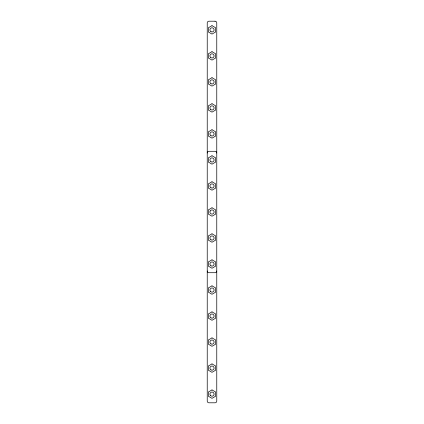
<?xml version="1.0" encoding="UTF-8"?>
<svg xmlns="http://www.w3.org/2000/svg" width="424" height="424" viewBox="0 0 424 424"><rect width="100%" height="100%" fill="white"/><g stroke="black" fill="none" stroke-linecap="round" stroke-linejoin="round"><path stroke-width="0.64" d="M207.23 153.027A1.733 1.733 0 0 1 208.963 151.288L215.037 151.288A1.733 1.733 0 0 1 216.77 153.027M207.23 270.973A1.733 1.733 0 0 0 208.963 272.712L215.037 272.712A1.733 1.733 0 0 0 216.77 270.973M210.198 210.961L210.044 211.29A2.083 2.083 0 0 0 210.044 212.71L210.405 213.336A2.083 2.083 0 0 0 213.595 213.336L213.956 212.71A2.083 2.083 0 0 0 213.956 211.29L213.595 210.664A2.083 2.083 0 0 0 210.405 210.664L210.198 210.961M212 25.668L208.359 27.772L208.359 31.975L212 34.079L215.641 31.975L215.641 27.772L212 25.668M212 51.686L208.359 53.79L208.359 57.993L212 60.097L215.641 57.993L215.641 53.79L212 51.686M212 77.703L208.359 79.807L208.359 84.01L212 86.114L215.641 84.01L215.641 79.807L212 77.703M212 103.721L208.359 105.825L208.359 110.028L212 112.132L215.641 110.028L215.641 105.825L212 103.721M212 129.739L208.359 131.843L208.359 136.051L212 138.15L215.641 136.051L215.641 131.843L212 129.739M212 155.756L208.359 157.861L208.359 162.069L212 164.168L215.641 162.069L215.641 157.861L212 155.756M212 181.774L208.359 183.878L208.359 188.086L212 190.191L215.641 188.086L215.641 183.878L212 181.774M212 207.792L208.359 209.896L208.359 214.104L212 216.208L215.641 214.104L215.641 209.896L212 207.792M212 233.809L208.359 235.914L208.359 240.122L212 242.226L215.641 240.122L215.641 235.914L212 233.809M212 259.833L208.359 261.931L208.359 266.139L212 268.244L215.641 266.139L215.641 261.931L212 259.833M212 285.85L208.359 287.949L208.359 292.157L212 294.261L215.641 292.157L215.641 287.949L212 285.85M212 311.868L208.359 313.972L208.359 318.175L212 320.279L215.641 318.175L215.641 313.972L212 311.868M212 337.886L208.359 339.99L208.359 344.193L212 346.297L215.641 344.193L215.641 339.99L212 337.886M212 363.903L208.359 366.007L208.359 370.21L212 372.314L215.641 370.21L215.641 366.007L212 363.903M212 389.921L208.359 392.025L208.359 396.228L212 398.332L215.641 396.228L215.641 392.025L212 389.921M215.037 21.2L208.963 21.2A1.733 1.733 0 0 0 207.23 22.933L207.23 401.067A1.733 1.733 0 0 0 208.963 402.8L215.037 402.8A1.733 1.733 0 0 0 216.77 401.067L216.77 22.933A1.733 1.733 0 0 0 215.037 21.2M210.961 369.914A2.083 2.083 0 0 0 214.083 368.111A2.083 2.083 0 0 0 210.961 366.304A2.083 2.083 0 0 0 210.961 369.914M210.664 395.719A2.083 2.083 0 0 0 214.051 394.49A2.083 2.083 0 0 0 211.29 392.174A2.083 2.083 0 0 0 210.664 395.719M210.961 343.896A2.083 2.083 0 0 0 214.083 342.089A2.083 2.083 0 0 0 210.961 340.286A2.083 2.083 0 0 0 210.961 343.896M210.961 317.873A2.083 2.083 0 0 0 214.083 316.071A2.083 2.083 0 0 0 210.961 314.269A2.083 2.083 0 0 0 210.961 317.873M210.664 291.648A2.083 2.083 0 0 0 214.051 290.414A2.083 2.083 0 0 0 211.29 288.097A2.083 2.083 0 0 0 210.664 291.648M210.961 265.837A2.083 2.083 0 0 0 214.083 264.035A2.083 2.083 0 0 0 210.961 262.233A2.083 2.083 0 0 0 210.961 265.837M210.961 239.82A2.083 2.083 0 0 0 214.083 238.018A2.083 2.083 0 0 0 210.961 236.216A2.083 2.083 0 0 0 210.961 239.82M210.961 187.784A2.083 2.083 0 0 0 214.083 185.982A2.083 2.083 0 0 0 210.961 184.18A2.083 2.083 0 0 0 210.961 187.784M210.961 161.767A2.083 2.083 0 0 0 214.083 159.965A2.083 2.083 0 0 0 210.961 158.163A2.083 2.083 0 0 0 210.961 161.767M210.961 135.749A2.083 2.083 0 0 0 214.083 133.947A2.083 2.083 0 0 0 210.961 132.145A2.083 2.083 0 0 0 210.961 135.749M210.664 109.519A2.083 2.083 0 0 0 214.051 108.29A2.083 2.083 0 0 0 211.29 105.974A2.083 2.083 0 0 0 210.664 109.519M210.961 83.713A2.083 2.083 0 0 0 214.083 81.912A2.083 2.083 0 0 0 210.961 80.104A2.083 2.083 0 0 0 210.961 83.713M210.664 57.484A2.083 2.083 0 0 0 214.051 56.254A2.083 2.083 0 0 0 211.29 53.933A2.083 2.083 0 0 0 210.664 57.484M210.961 31.673A2.083 2.083 0 0 0 214.083 29.871A2.083 2.083 0 0 0 210.961 28.069A2.083 2.083 0 0 0 210.961 31.673"/></g></svg>
